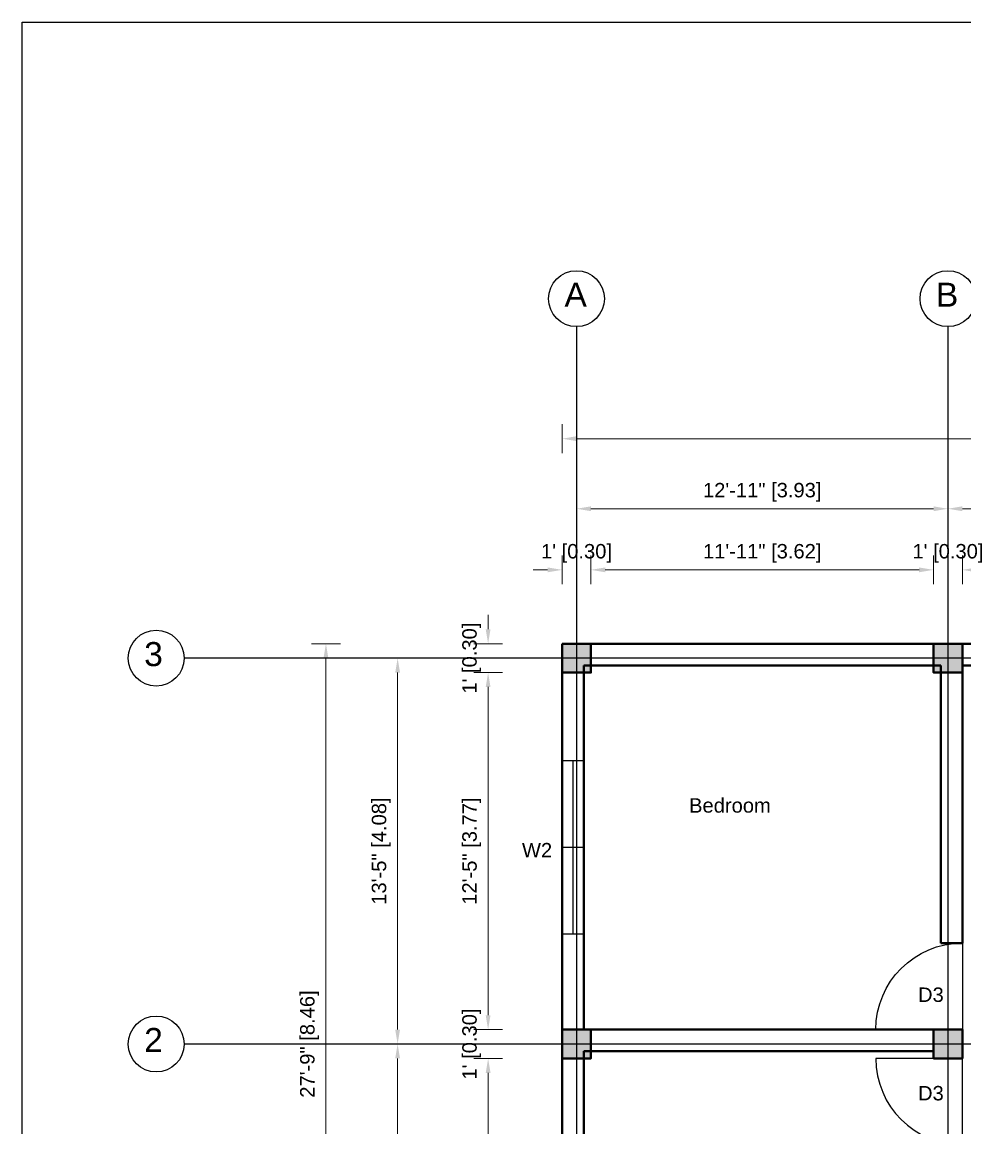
# Model space of a CAD drawing. Header units: feet. Extents: x 28652 to 66086, y -6769 to -640.
# Drawn here: x 44466.5 to 44858.9, y -1377.3 to -917.3 of the extents above; entities that cross this region are included whole.
import ezdxf

# ---------------------------------------------------------------- set-up
doc = ezdxf.new("R2010")
doc.units = ezdxf.units.FT
doc.header["$LTSCALE"] = 50
doc.header["$MEASUREMENT"] = 0
doc.header["$PDMODE"] = 34
doc.linetypes.add('CENTER', pattern=[2, 1.25, -0.25, 0.25, -0.25])
for name, color, linetype in [('CL', 253, 'CENTER'), ('Door & Windows', 92, 'Continuous'), ('Hatch', 30, 'Continuous'), ('Text', 7, 'Continuous')]:
    doc.layers.add(name, color=color, linetype=linetype)
for name, color, linetype, lineweight in [('COLUMN', 145, 'Continuous', 40), ('DIMENSION', 142, 'Continuous', 13), ('wall', 6, 'Continuous', 40)]:
    doc.layers.add(name, color=color, linetype=linetype, lineweight=lineweight)
doc.styles.add('1@100', font='arial.ttf', dxfattribs={"height": 6})
doc.styles.add('1@1000', font='arial.ttf', dxfattribs={"height": 60})
doc.styles.add('dimension', font='arial.ttf')
doc.dimstyles.new('1@100', dxfattribs={"dimscale": 0.1, "dimtxt": 60, "dimasz": 60, "dimexe": 60, "dimexo": 0, "dimgap": 30, "dimtad": 1, "dimdec": 0, "dimzin": 0, "dimdsep": 46, "dimlunit": 4, "dimtxsty": 'dimension', "dimcen": 0, "dimclrd": 256, "dimclre": 256, "dimclrt": 256, "dimadec": 0, "dimazin": 0, "dimtfac": 1, "dimtdec": 0, "dimtix": 1, "dimtofl": 0, "dimtmove": 0, "dimatfit": 3, "dimfxl": 60, "dimfxlon": 1, "dimtfillclr": 256, "dimtolj": 1, "dimtzin": 0, "dimlwd": -1, "dimlwe": -1, "dimarcsym": 0})

# ---------------------------------------------------------------- blocks, each defined once
blk = doc.blocks.new('column')
at = {"layer": 'Hatch'}
h = blk.add_hatch(color=256, dxfattribs=at)
h.dxf.hatch_style = 1
h.paths.add_polyline_path([(5267.64, 489.18), (5279.64, 489.18), (5279.64, 501.18), (5267.64, 501.18)])
at = {"layer": 'COLUMN'}
blk.add_lwpolyline([(5267.64, 501.18), (5279.64, 501.18), (5279.64, 489.18), (5267.64, 489.18)], close=True, dxfattribs=at)
blk = doc.blocks.new('*D180')
at = {"layer": 'Defpoints', "color": 0, "transparency": 16777216}
for p in [(44660.48, -1348.41), (44691.26, -1348.41), (44691.26, -1496.94)]:
    blk.add_point(p, dxfattribs=at)
at = {"layer": 'DIMENSION', "transparency": 16777216}
for p, q in [((44666.48, -1348.41), (44654.48, -1348.41)), ((44660.48, -1490.94), (44660.48, -1354.41)), ((44666.48, -1496.94), (44654.48, -1496.94))]:
    blk.add_line(p, q, dxfattribs=at)
for points in [[(44659.48, -1354.41), (44661.48, -1354.41), (44660.48, -1348.41)], [(44659.48, -1490.94), (44661.48, -1490.94), (44660.48, -1496.94)]]:
    blk.add_solid(points, dxfattribs=at)
at = {"layer": 'DIMENSION', "transparency": 16777216, "insert": (44653.63, -1422.67), "char_height": 6, "attachment_point": 5, "rotation": 90, "style": 'dimension'}
blk.add_mtext('\\A1;12\'-5" [3.77]', dxfattribs=at)
blk = doc.blocks.new('*D181')
at = {"layer": 'Defpoints', "color": 0, "transparency": 16777216}
for p in [(44660.48, -1336.41), (44691.26, -1336.41), (44691.26, -1348.41)]:
    blk.add_point(p, dxfattribs=at)
at = {"layer": 'DIMENSION', "transparency": 16777216}
for p, q in [((44660.48, -1330.41), (44660.48, -1324.41)), ((44666.48, -1336.41), (44654.48, -1336.41)), ((44666.48, -1348.41), (44654.48, -1348.41)), ((44660.48, -1354.41), (44660.48, -1360.41))]:
    blk.add_line(p, q, dxfattribs=at)
for points in [[(44659.48, -1330.41), (44661.48, -1330.41), (44660.48, -1336.41)], [(44659.48, -1354.41), (44661.48, -1354.41), (44660.48, -1348.41)]]:
    blk.add_solid(points, dxfattribs=at)
at = {"layer": 'DIMENSION', "transparency": 16777216, "insert": (44653.63, -1342.41), "char_height": 6, "attachment_point": 5, "rotation": 90, "style": 'dimension'}
blk.add_mtext("\\A1;1' [0.30]", dxfattribs=at)
blk = doc.blocks.new('*D182')
at = {"layer": 'Defpoints', "color": 0, "transparency": 16777216}
for p in [(44660.48, -1187.88), (44691.26, -1187.88), (44691.26, -1336.41)]:
    blk.add_point(p, dxfattribs=at)
at = {"layer": 'DIMENSION', "transparency": 16777216}
for p, q in [((44666.48, -1187.88), (44654.48, -1187.88)), ((44660.48, -1330.41), (44660.48, -1193.88)), ((44666.48, -1336.41), (44654.48, -1336.41))]:
    blk.add_line(p, q, dxfattribs=at)
for points in [[(44659.48, -1193.88), (44661.48, -1193.88), (44660.48, -1187.88)], [(44659.48, -1330.41), (44661.48, -1330.41), (44660.48, -1336.41)]]:
    blk.add_solid(points, dxfattribs=at)
at = {"layer": 'DIMENSION', "transparency": 16777216, "insert": (44653.63, -1262.14), "char_height": 6, "attachment_point": 5, "rotation": 90, "style": 'dimension'}
blk.add_mtext('\\A1;12\'-5" [3.77]', dxfattribs=at)
blk = doc.blocks.new('*D183')
at = {"layer": 'Defpoints', "color": 0, "transparency": 16777216}
for p in [(44660.48, -1175.88), (44691.26, -1175.88), (44691.26, -1187.88)]:
    blk.add_point(p, dxfattribs=at)
at = {"layer": 'DIMENSION', "transparency": 16777216}
for p, q in [((44660.48, -1169.88), (44660.48, -1163.88)), ((44666.48, -1175.88), (44654.48, -1175.88)), ((44666.48, -1187.88), (44654.48, -1187.88)), ((44660.48, -1193.88), (44660.48, -1199.88))]:
    blk.add_line(p, q, dxfattribs=at)
for points in [[(44659.48, -1169.88), (44661.48, -1169.88), (44660.48, -1175.88)], [(44659.48, -1193.88), (44661.48, -1193.88), (44660.48, -1187.88)]]:
    blk.add_solid(points, dxfattribs=at)
at = {"layer": 'DIMENSION', "transparency": 16777216, "insert": (44653.63, -1181.88), "char_height": 6, "attachment_point": 5, "rotation": 90, "style": 'dimension'}
blk.add_mtext("\\A1;1' [0.30]", dxfattribs=at)
blk = doc.blocks.new('*D184')
at = {"layer": 'Defpoints', "color": 0, "transparency": 16777216}
for p in [(44703.26, -1145.16), (44691.26, -1175.88), (44703.26, -1175.88)]:
    blk.add_point(p, dxfattribs=at)
at = {"layer": 'DIMENSION', "transparency": 16777216}
for p, q in [((44691.26, -1151.16), (44691.26, -1139.16)), ((44703.26, -1151.16), (44703.26, -1139.16)), ((44685.26, -1145.16), (44679.26, -1145.16)), ((44709.26, -1145.16), (44715.26, -1145.16))]:
    blk.add_line(p, q, dxfattribs=at)
for points in [[(44685.26, -1144.16), (44685.26, -1146.16), (44691.26, -1145.16)], [(44709.26, -1144.16), (44709.26, -1146.16), (44703.26, -1145.16)]]:
    blk.add_solid(points, dxfattribs=at)
at = {"layer": 'DIMENSION', "transparency": 16777216, "insert": (44697.26, -1138.31), "char_height": 6, "attachment_point": 5, "style": 'dimension'}
blk.add_mtext("\\A1;1' [0.30]", dxfattribs=at)
blk = doc.blocks.new('*D185')
at = {"layer": 'Defpoints', "color": 0, "transparency": 16777216}
for p in [(44845.88, -1145.16), (44703.26, -1175.88), (44845.88, -1175.88)]:
    blk.add_point(p, dxfattribs=at)
at = {"layer": 'DIMENSION', "transparency": 16777216}
for p, q in [((44703.26, -1151.16), (44703.26, -1139.16)), ((44845.88, -1151.16), (44845.88, -1139.16)), ((44709.26, -1145.16), (44839.88, -1145.16))]:
    blk.add_line(p, q, dxfattribs=at)
for points in [[(44709.26, -1144.16), (44709.26, -1146.16), (44703.26, -1145.16)], [(44839.88, -1144.16), (44839.88, -1146.16), (44845.88, -1145.16)]]:
    blk.add_solid(points, dxfattribs=at)
at = {"layer": 'DIMENSION', "transparency": 16777216, "insert": (44774.57, -1138.31), "char_height": 6, "attachment_point": 5, "style": 'dimension'}
blk.add_mtext('\\A1;11\'-11" [3.62]', dxfattribs=at)
blk = doc.blocks.new('*D186')
at = {"layer": 'Defpoints', "color": 0, "transparency": 16777216}
for p in [(44857.88, -1145.16), (44845.88, -1175.88), (44857.88, -1181.88)]:
    blk.add_point(p, dxfattribs=at)
at = {"layer": 'DIMENSION', "transparency": 16777216}
for p, q in [((44845.88, -1151.16), (44845.88, -1139.16)), ((44857.88, -1151.16), (44857.88, -1139.16)), ((44839.88, -1145.16), (44833.88, -1145.16)), ((44863.88, -1145.16), (44869.88, -1145.16))]:
    blk.add_line(p, q, dxfattribs=at)
for points in [[(44839.88, -1144.16), (44839.88, -1146.16), (44845.88, -1145.16)], [(44863.88, -1144.16), (44863.88, -1146.16), (44857.88, -1145.16)]]:
    blk.add_solid(points, dxfattribs=at)
at = {"layer": 'DIMENSION', "transparency": 16777216, "insert": (44851.88, -1138.31), "char_height": 6, "attachment_point": 5, "style": 'dimension'}
blk.add_mtext("\\A1;1' [0.30]", dxfattribs=at)
blk = doc.blocks.new('*D187')
at = {"layer": 'Defpoints', "color": 0, "transparency": 16777216}
for p in [(44980.49, -1145.16), (44857.88, -1181.88), (44980.49, -1184.88)]:
    blk.add_point(p, dxfattribs=at)
at = {"layer": 'DIMENSION', "transparency": 16777216}
for p, q in [((44857.88, -1151.16), (44857.88, -1139.16)), ((44980.49, -1151.16), (44980.49, -1139.16)), ((44863.88, -1145.16), (44974.49, -1145.16))]:
    blk.add_line(p, q, dxfattribs=at)
for points in [[(44863.88, -1144.16), (44863.88, -1146.16), (44857.88, -1145.16)], [(44974.49, -1144.16), (44974.49, -1146.16), (44980.49, -1145.16)]]:
    blk.add_solid(points, dxfattribs=at)
at = {"layer": 'DIMENSION', "transparency": 16777216, "insert": (44919.19, -1138.31), "char_height": 6, "attachment_point": 5, "style": 'dimension'}
blk.add_mtext('\\A1;10\'-3" [3.11]', dxfattribs=at)
blk = doc.blocks.new('*D191')
at = {"layer": 'Defpoints', "color": 0, "transparency": 16777216}
for p in [(44851.88, -1119.74), (44697.26, -1175.88), (44851.88, -1175.88)]:
    blk.add_point(p, dxfattribs=at)
at = {"layer": 'DIMENSION', "transparency": 16777216}
for p, q in [((44697.26, -1125.74), (44697.26, -1113.74)), ((44851.88, -1125.74), (44851.88, -1113.74)), ((44703.26, -1119.74), (44845.88, -1119.74))]:
    blk.add_line(p, q, dxfattribs=at)
for points in [[(44703.26, -1118.74), (44703.26, -1120.74), (44697.26, -1119.74)], [(44845.88, -1118.74), (44845.88, -1120.74), (44851.88, -1119.74)]]:
    blk.add_solid(points, dxfattribs=at)
at = {"layer": 'DIMENSION', "transparency": 16777216, "insert": (44774.57, -1112.89), "char_height": 6, "attachment_point": 5, "style": 'dimension'}
blk.add_mtext('\\A1;12\'-11" [3.93]', dxfattribs=at)
blk = doc.blocks.new('*D192')
at = {"layer": 'Defpoints', "color": 0, "transparency": 16777216}
for p in [(44986.49, -1119.74), (44851.88, -1175.88), (44986.49, -1175.88)]:
    blk.add_point(p, dxfattribs=at)
at = {"layer": 'DIMENSION', "transparency": 16777216}
for p, q in [((44851.88, -1125.74), (44851.88, -1113.74)), ((44986.49, -1125.74), (44986.49, -1113.74)), ((44857.88, -1119.74), (44980.49, -1119.74))]:
    blk.add_line(p, q, dxfattribs=at)
for points in [[(44857.88, -1118.74), (44857.88, -1120.74), (44851.88, -1119.74)], [(44980.49, -1118.74), (44980.49, -1120.74), (44986.49, -1119.74)]]:
    blk.add_solid(points, dxfattribs=at)
at = {"layer": 'DIMENSION', "transparency": 16777216, "insert": (44919.19, -1112.89), "char_height": 6, "attachment_point": 5, "style": 'dimension'}
blk.add_mtext('\\A1;11\'-3" [3.42]', dxfattribs=at)
blk = doc.blocks.new('*D194')
at = {"layer": 'Defpoints', "color": 0, "transparency": 16777216}
for p in [(45117.49, -1090.59), (44691.26, -1175.88), (45117.49, -1175.88)]:
    blk.add_point(p, dxfattribs=at)
at = {"layer": 'DIMENSION', "transparency": 16777216}
for p, q in [((44691.26, -1096.59), (44691.26, -1084.59)), ((45117.49, -1096.59), (45117.49, -1084.59)), ((44697.26, -1090.59), (45111.49, -1090.59))]:
    blk.add_line(p, q, dxfattribs=at)
for points in [[(44697.26, -1089.59), (44697.26, -1091.59), (44691.26, -1090.59)], [(45111.49, -1089.59), (45111.49, -1091.59), (45117.49, -1090.59)]]:
    blk.add_solid(points, dxfattribs=at)
at = {"layer": 'DIMENSION', "transparency": 16777216, "insert": (44904.38, -1083.75), "char_height": 6, "attachment_point": 5, "style": 'dimension'}
blk.add_mtext('\\A1;35\'-6" [10.83]', dxfattribs=at)
blk = doc.blocks.new('*D195')
at = {"layer": 'Defpoints', "color": 0, "transparency": 16777216}
for p in [(44622.81, -1342.41), (44691.26, -1342.41), (44691.26, -1502.94)]:
    blk.add_point(p, dxfattribs=at)
at = {"layer": 'DIMENSION', "transparency": 16777216}
for p, q in [((44628.81, -1342.41), (44616.81, -1342.41)), ((44622.81, -1496.94), (44622.81, -1348.41)), ((44628.81, -1502.94), (44616.81, -1502.94))]:
    blk.add_line(p, q, dxfattribs=at)
for points in [[(44621.81, -1348.41), (44623.81, -1348.41), (44622.81, -1342.41)], [(44621.81, -1496.94), (44623.81, -1496.94), (44622.81, -1502.94)]]:
    blk.add_solid(points, dxfattribs=at)
at = {"layer": 'DIMENSION', "transparency": 16777216, "insert": (44615.96, -1422.67), "char_height": 6, "attachment_point": 5, "rotation": 90, "style": 'dimension'}
blk.add_mtext('\\A1;13\'-5" [4.08]', dxfattribs=at)
blk = doc.blocks.new('*D196')
at = {"layer": 'Defpoints', "color": 0, "transparency": 16777216}
for p in [(44622.81, -1181.88), (44691.26, -1181.88), (44691.26, -1342.41)]:
    blk.add_point(p, dxfattribs=at)
at = {"layer": 'DIMENSION', "transparency": 16777216}
for p, q in [((44628.81, -1181.88), (44616.81, -1181.88)), ((44622.81, -1336.41), (44622.81, -1187.88)), ((44628.81, -1342.41), (44616.81, -1342.41))]:
    blk.add_line(p, q, dxfattribs=at)
for points in [[(44621.81, -1187.88), (44623.81, -1187.88), (44622.81, -1181.88)], [(44621.81, -1336.41), (44623.81, -1336.41), (44622.81, -1342.41)]]:
    blk.add_solid(points, dxfattribs=at)
at = {"layer": 'DIMENSION', "transparency": 16777216, "insert": (44615.96, -1262.14), "char_height": 6, "attachment_point": 5, "rotation": 90, "style": 'dimension'}
blk.add_mtext('\\A1;13\'-5" [4.08]', dxfattribs=at)
blk = doc.blocks.new('*D197')
at = {"layer": 'Defpoints', "color": 0, "transparency": 16777216}
for p in [(44697.26, -1175.88), (44592.97, -1508.94), (44697.26, -1508.94)]:
    blk.add_point(p, dxfattribs=at)
at = {"layer": 'DIMENSION', "transparency": 16777216}
for p, q in [((44598.97, -1175.88), (44586.97, -1175.88)), ((44592.97, -1181.88), (44592.97, -1502.94)), ((44598.97, -1508.94), (44586.97, -1508.94))]:
    blk.add_line(p, q, dxfattribs=at)
for points in [[(44591.97, -1181.88), (44593.97, -1181.88), (44592.97, -1175.88)], [(44591.97, -1502.94), (44593.97, -1502.94), (44592.97, -1508.94)]]:
    blk.add_solid(points, dxfattribs=at)
at = {"layer": 'DIMENSION', "transparency": 16777216, "insert": (44586.12, -1342.41), "char_height": 6, "attachment_point": 5, "rotation": 90, "style": 'dimension'}
blk.add_mtext('\\A1;27\'-9" [8.46]', dxfattribs=at)
blk = doc.blocks.new('D2')
at = {"layer": 'Door & Windows'}
for p, q in [((10005.15, 378.11), (10005.15, 348.11)), ((10005.15, 348.11), (10035.15, 348.11))]:
    blk.add_line(p, q, dxfattribs=at)
blk.add_arc((10005.15, 348.11), 30, 0, 90, dxfattribs=at)
blk = doc.blocks.new('W2')
at = {"layer": 'Door & Windows'}
for p, q in [((10255.99, 444.52), (10246.99, 444.52)), ((10251.49, 444.52), (10251.49, 372.52)), ((10255.99, 408.52), (10246.99, 408.52)), ((10255.99, 372.52), (10246.99, 372.52))]:
    blk.add_line(p, q, dxfattribs=at)

msp = doc.modelspace()

# ---------------------------------------------------------------- linework, layer by layer
msp.add_line((44848.88, -1348.41), (44857.88, -1348.41))
msp.add_lwpolyline([(44466.5, -917.3), (47206.87, -917.3), (47206.87, -2658.7), (44466.5, -2658.7)], close=True)
at = {"layer": 'CL', "ltscale": 25}
for p, q in [((44697.26, -1043.98), (44697.26, -1627.93)), ((44851.88, -1043.98), (44851.88, -1627.93)), ((45274.9, -1181.88), (44533.94, -1181.88)), ((45274.9, -1342.41), (44533.94, -1342.41))]:
    msp.add_line(p, q, dxfattribs=at)
at = {"layer": 'Text'}
for centre in [(44697.26, -1032.35), (44851.88, -1032.35), (44522.31, -1181.88), (44522.31, -1342.41)]:
    msp.add_circle(centre, 11.63, dxfattribs=at)
at = {"layer": 'wall'}
for p, q in [((44691.26, -1175.88), (45117.49, -1175.88)), ((44691.26, -1508.94), (44691.26, -1175.88)), ((44700.26, -1184.88), (44848.88, -1184.88)), ((44700.26, -1336.41), (44700.26, -1184.88)), ((44848.88, -1300.41), (44848.88, -1184.88)), ((44857.88, -1184.88), (44983.49, -1184.88)), ((44857.88, -1300.41), (44857.88, -1184.88)), ((44848.88, -1300.41), (44857.88, -1300.41)), ((44700.26, -1336.41), (44845.88, -1336.41)), ((44700.26, -1499.94), (44700.26, -1345.41)), ((44700.26, -1345.41), (44845.88, -1345.41))]:
    msp.add_line(p, q, dxfattribs=at)

# ---------------------------------------------------------------- block references
for name, p in [('column', (39423.62, -1677.06)), ('column', (39578.24, -1677.06)), ('W2', (34444.27, -1669.16)), ('column', (39423.62, -1837.59)), ('column', (39578.24, -1837.59))]:
    msp.add_blockref(name, p)
at = {"xscale": -1.2, "yscale": 1.2, "zscale": 1.2}
msp.add_blockref('D2', (56864.06, -1754.14), dxfattribs=at)
at = {"xscale": 1.2, "yscale": 1.2, "zscale": 1.2, "rotation": 180}
msp.add_blockref('D2', (56864.06, -930.68), dxfattribs=at)

# ---------------------------------------------------------------- texts
at = {"layer": 'Text'}
for s, width, gutter_width, insert, char_height, attachment_point, style in [('A', 152.0107, 300, (44692.27, -1025.67), 10, 1, '1@1000'), ('B', 152.0107, 300, (44846.88, -1025.67), 10, 1, '1@1000'), ('3', 152.0107, 300, (44517.31, -1175.2), 10, 1, '1@1000'), ('Bedroom', 85.4632, 30, (44744.13, -1240.15), 6, 1, '1@100'), ('W2', 73.9895, 300, (44674.57, -1258.76), 6, 1, '1@1000'), ('D3', 85.4632, 30, (44839.42, -1324.97), 6, 7, '1@100'), ('2', 152.0107, 300, (44517.31, -1335.73), 10, 1, '1@1000'), ('D3', 85.4632, 30, (44839.42, -1359.85), 6, 1, '1@100')]:
    msp.add_mtext_dynamic_manual_height_columns(s, width=width, gutter_width=gutter_width, heights=[0], dxfattribs=dict(at, insert=insert, char_height=char_height, attachment_point=attachment_point, style=style))

# ---------------------------------------------------------------- dimensions: what is measured, and where the dimension line sits
at = {"layer": 'DIMENSION'}
for base, p1, p2, picture, middle in [((45117.49, -1090.59), (44691.26, -1175.88), (45117.49, -1175.88), '*D194', (44904.38, -1083.75)), ((44851.88, -1119.74), (44697.26, -1175.88), (44851.88, -1175.88), '*D191', (44774.57, -1112.89)), ((44986.49, -1119.74), (44851.88, -1175.88), (44986.49, -1175.88), '*D192', (44919.19, -1112.89)), ((44703.26, -1145.16), (44691.26, -1175.88), (44703.26, -1175.88), '*D184', (44697.26, -1138.31)), ((44845.88, -1145.16), (44703.26, -1175.88), (44845.88, -1175.88), '*D185', (44774.57, -1138.31)), ((44857.88, -1145.16), (44845.88, -1175.88), (44857.88, -1181.88), '*D186', (44851.88, -1138.31)), ((44980.49, -1145.16), (44857.88, -1181.88), (44980.49, -1184.88), '*D187', (44919.19, -1138.31))]:
    dim = msp.add_linear_dim(base=base, p1=p1, p2=p2, dimstyle='1@100', override={"dimtmove": 1}, dxfattribs=at)
    dim.commit()
    dim.dimension.update_dxf_attribs({"geometry": picture, "text_midpoint": middle})
for base, p1, p2, picture, middle in [((44660.48, -1175.88), (44691.26, -1187.88), (44691.26, -1175.88), '*D183', (44653.63, -1181.88)), ((44592.97, -1508.94), (44697.26, -1175.88), (44697.26, -1508.94), '*D197', (44586.12, -1342.41)), ((44622.81, -1181.88), (44691.26, -1342.41), (44691.26, -1181.88), '*D196', (44615.96, -1262.14)), ((44660.48, -1187.88), (44691.26, -1336.41), (44691.26, -1187.88), '*D182', (44653.63, -1262.14)), ((44660.48, -1336.41), (44691.26, -1348.41), (44691.26, -1336.41), '*D181', (44653.63, -1342.41)), ((44622.81, -1342.41), (44691.26, -1502.94), (44691.26, -1342.41), '*D195', (44615.96, -1422.67)), ((44660.48, -1348.41), (44691.26, -1496.94), (44691.26, -1348.41), '*D180', (44653.63, -1422.67))]:
    dim = msp.add_linear_dim(base=base, p1=p1, p2=p2, angle=90, dimstyle='1@100', override={"dimtmove": 1}, dxfattribs=at)
    dim.commit()
    dim.dimension.update_dxf_attribs({"geometry": picture, "text_midpoint": middle})

doc.saveas('drawing.dxf')
